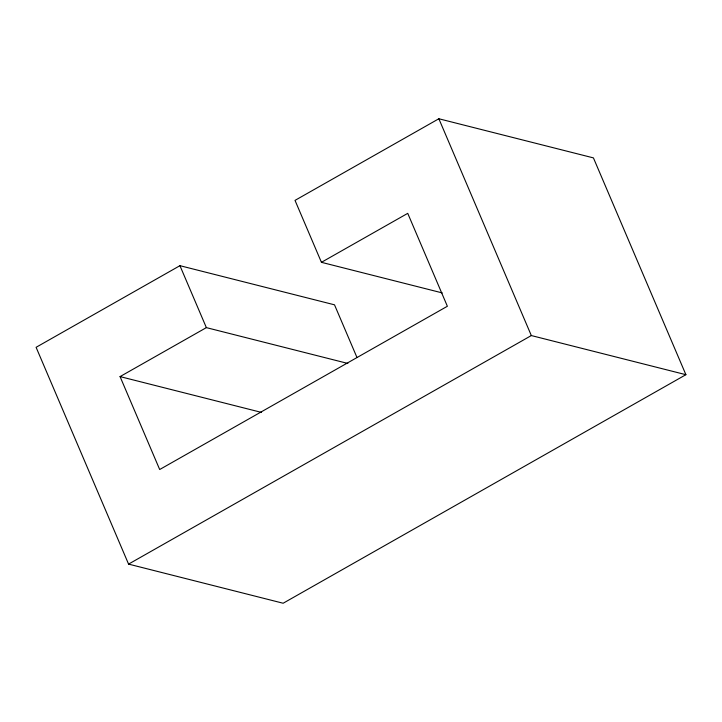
<?xml version="1.0" encoding="UTF-8"?>
<svg xmlns="http://www.w3.org/2000/svg" width="722" height="722" viewBox="0 0 722 722"><rect width="100%" height="100%" fill="white"/><g stroke="black" fill="none" stroke-linecap="round" stroke-linejoin="round"><path stroke-width="1.08" d="M356.966 357.471L334.512 304.819L179.94 265.678L36.1 347.309L128.57 564.108L283.141 603.24L685.9 374.691L593.43 157.892L438.859 118.76L295.018 200.382L321.434 262.321L442.261 292.915M321.434 262.321L407.74 213.351L447.369 306.263L159.688 469.517L120.06 376.595L206.366 327.626L347.869 363.455M128.57 564.108L531.329 335.559L685.9 374.691M120.06 376.595L261.563 412.424M438.859 118.76L531.329 335.559M179.94 265.678L206.366 327.626"/></g></svg>
